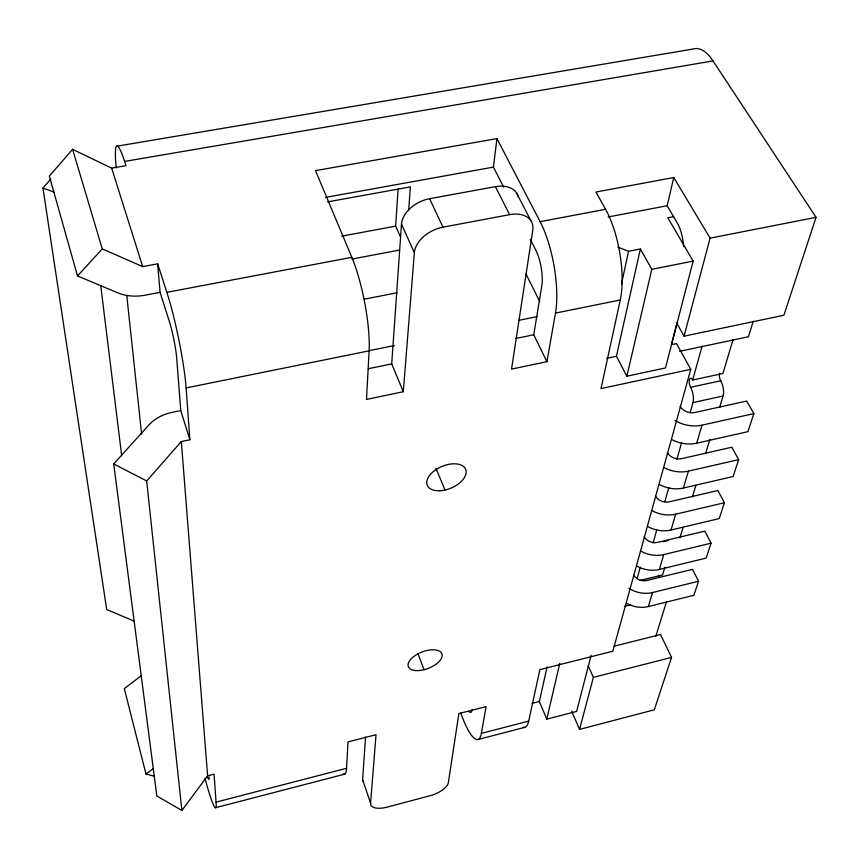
<?xml version="1.0" encoding="UTF-8"?>
<svg xmlns="http://www.w3.org/2000/svg" width="859" height="859" viewBox="0 0 859 859"><rect width="100%" height="100%" fill="white"/><g stroke="black" fill="none" stroke-linecap="round" stroke-linejoin="round"><path stroke-width="1.29" d="M343.278 773.895A47.46 7.334 76.4 0 0 346.564 768.3L347.992 741.908L376.027 734.735L370.583 803.272A18.275 7.892 -19.9 0 0 387.184 807.106L430.026 795.724A18.146 7.817 -20.5 0 0 448.323 782.689L458.889 713.571L486.087 706.613L481.373 733.371L528.693 721.109L539.881 669.623L612.832 651.219L690.754 369.327L676.505 343.611L671.394 344.684M495.418 186.65L509.602 214.664A28.014 18.297 -27.7 0 1 532.784 230.158L511.545 369.091L546.915 361.693L555.483 313.095A64.006 20.541 79.6 0 0 540.128 221.676L496.942 138.6L315.521 170.63L351.825 257.324A65.649 14.195 78.9 0 1 369.112 350.848L366.492 399.424L403.3 391.725L414.36 252.686L401.497 224.145A27.767 18.855 -25.9 0 1 429.607 198.708L495.418 186.65A27.628 18.447 -27.9 0 1 518.374 197.291M400.466 236.901L395.645 226.132L398.104 189.109M363.035 781.711A18.114 8.042 -19.8 0 1 362.605 779.639L365.59 736.904M403.3 391.725L391.715 363.905L401.497 224.145M408.637 210.627L410.387 186.886L327.633 201.876M503.696 187.23L493.431 167.108L496.942 138.6M546.915 361.693L533.75 334.785L541.782 285.929A25.587 8.203 79.6 0 0 535.705 249.926L530.271 239.285M621.486 283.996L628.552 251.29L640.363 248.981L651.798 269.329L626.845 376.21L665.5 367.953L693.149 261.093L667.83 217.789L673.596 216.672M116.566 146.255L692.859 49.07A58.992 24.975 82.5 0 1 713.013 60.914L816.05 217.338L783.902 315.242L684.054 336.17L710.103 238.136L673.757 177.512L595.963 192.029L605.563 209.295A63.437 22.667 79.8 0 1 620.262 299.974L600.999 388.59L690.754 369.327M591.142 655.288L576.625 711.402L546.775 719.144L539.366 701.481L547.097 666.852M626.845 376.21L616.418 356.26L640.363 248.981M546.775 719.144L559.81 663.288M683.539 246.64A25.083 10.05 80.2 0 0 677.096 222.621L667.164 205.73L673.757 177.512M671.48 344.448L676.86 323.671M614.013 646.226L660.528 634.522L671.534 657.403L654.322 709.792L579.557 729.398L593.386 677.354L588.19 665.693M637.034 578.762L640.266 567.23M690.088 412.889L693.02 402.592A10.984 4.338 77.8 0 0 690.615 387.302A5.541 2.201 77.9 0 1 689.412 379.635A5.541 2.201 77.9 0 1 692.644 380.032L702.147 346.08M653.087 542.931L656.748 530.057M664.802 501.731L668.839 487.568M676.892 459.243L681.659 442.503M626.866 603.415A25.008 20.036 16.4 0 0 648.395 606.54L652.529 592.538L698.539 581.253L692.494 569.356L646.687 580.501A10.115 8.053 16.2 0 1 633.609 574.778M637.163 566.264A25.759 20.294 15.9 0 0 659.358 569.453L663.749 554.57L711.091 543.199L704.799 531.141L657.672 542.373A10.426 8.16 15.7 0 1 644.164 536.553M648.115 526.76A26.565 20.552 15.4 0 0 671.008 530.024L675.689 514.187L724.448 502.74L717.888 490.51L669.344 501.817A10.759 8.257 15.2 0 1 655.396 495.901M659.766 484.691A27.424 20.799 14.9 0 0 683.42 488.03L688.413 471.14L738.676 459.629L731.825 447.238L681.788 458.609A11.113 8.354 14.7 0 1 667.357 452.596M672.21 439.787A28.347 21.024 14.4 0 0 696.67 443.212L702.007 425.162L753.869 413.598L746.696 401.056L695.081 412.46A11.489 8.44 14.2 0 1 680.124 406.361M664.887 567.241L662.59 574.95L640.073 580.416M733.081 339.541L722.913 373.482L692.644 380.032M679.952 537.723L683.066 527.512M692.386 496.867L695.887 485.367M705.604 453.445L709.878 439.4M719.595 407.477L723.085 395.988A10.942 4.51 77.8 0 0 720.733 380.762A5.508 2.287 78 0 1 719.563 373.139M655.814 636.304L666.455 601.869M753.203 321.384L748.447 336.749L679.533 351.331M698.539 581.253L693.9 595.287L648.395 606.54M711.091 543.199L706.173 558.103L659.358 569.453M724.448 502.74L719.208 518.6L671.008 530.024M738.676 459.629L733.092 476.541L683.42 488.03M753.869 413.598L747.899 431.669L696.67 443.212M160.064 292.361L145.386 295.142A41.157 28.981 -15.6 0 1 118.027 292.93L77.514 275.975L49.339 176.074L72.596 149.337L102.264 248.917L142.68 266.601L157.648 263.831L160.064 292.361L169.126 320.729A26.887 3.049 78.3 0 1 176.729 358.353L180.766 410.57L172.326 412.299A39.911 30.688 -4 0 0 148.779 425.076L113.732 463.935L156.832 795.971L181.883 810.456L207.62 775.827L214.063 774.184L216.081 802.102L346.564 768.3M133.864 621.014L106.688 609.514L42.95 188.046L50.853 179.005M181.883 810.456L146.674 480.986L181.324 441.558L189.86 439.765L186.113 387.924A67.26 7.634 78.3 0 0 166.85 292.339L157.648 263.831M77.514 275.975L102.264 248.917M141.177 675.754L124.308 688.671L145.976 774.013L154.545 776.3M145.976 774.013L153.332 768.612M215.555 807.707L344.534 774.195M477.851 739.556L524.666 727.39M532.065 703.36L539.366 701.481M593.386 677.354L671.534 657.403M624.353 606.347L630.839 604.757M663.094 541.75L668.281 540.504M693.02 402.592L723.085 395.988M690.615 387.302L720.733 380.762M606.604 358.321L616.418 356.26M368.318 368.704L391.715 363.905M515.615 338.5L533.75 334.785M369.563 350.569L394.442 345.533M518.857 320.332L537.186 316.617M186.113 387.924L369.112 350.848M555.483 313.095L620.262 299.974M651.798 269.329L693.149 261.093M364.334 299.168L397.126 292.758M710.103 238.136L816.05 217.338M608.161 216.962L667.164 205.73M166.85 292.339L351.825 257.324M540.128 221.676L605.563 209.295M351.911 259.074L399.231 250.109M414.36 252.686A28.164 18.705 -25.8 0 1 442.986 227.152L509.602 214.664M341.742 236.161L395.645 226.132M325.561 197.398L493.431 167.108M72.596 149.337L111.659 168.117L125.972 165.669L124.598 161.428L713.013 60.914M42.95 188.046L54.01 192.094M617.836 247.145L628.552 251.29M113.732 463.935L146.674 480.986M676.462 322.597L684.054 336.17M516.495 192.835L530.851 220.666M526.052 274.128L539.785 301.616M658.434 575.186L659.605 577.57M429.607 198.708L442.986 227.152M571.675 711.112L579.557 729.398M435.921 468.209L445.026 490.049M460.521 712.594L462.443 717.576A46.59 10.759 75.7 0 0 481.373 733.371M417.914 653.506L424.045 669.719M362.605 779.639L370.583 803.272M111.659 168.117L142.68 266.601M180.766 410.57L189.86 439.765M204.947 778.147L206.343 783.204A48.297 3.887 77 0 0 216.081 802.102M100.707 285.392L121.688 455.699M126.788 295.582L141.617 434.214M181.324 441.558L207.62 775.827M528.693 721.109A46.289 11.929 75.5 0 1 522.702 727.283M663.749 554.57A26.071 20.391 15.7 0 1 641.297 551.36M652.529 592.538A25.298 20.133 16.2 0 1 628.831 588.232M702.007 425.162A28.712 21.11 14.2 0 1 675.024 420.47M209.102 776.987A19.317 1.557 77 0 1 207.427 776.654M472.139 709.781A18.63 4.306 75.7 0 1 469.282 711.875M688.413 471.14A27.778 20.884 14.7 0 1 664.458 467.768M675.689 514.187A26.897 20.648 15.2 0 1 652.507 510.901M116.266 167.859A63.824 6.657 78.7 0 1 124.598 161.428M439.744 490.768A20.799 11.758 -22.7 0 0 465.868 469.862A20.799 11.758 -22.7 0 0 433.763 471.215A20.799 11.758 -22.7 0 0 439.744 490.768M415.52 670.546A17.964 8.773 -21 0 0 442.138 656.072A17.964 8.773 -21 0 0 417.689 653.978A17.964 8.773 -21 0 0 415.52 670.546"/></g></svg>
